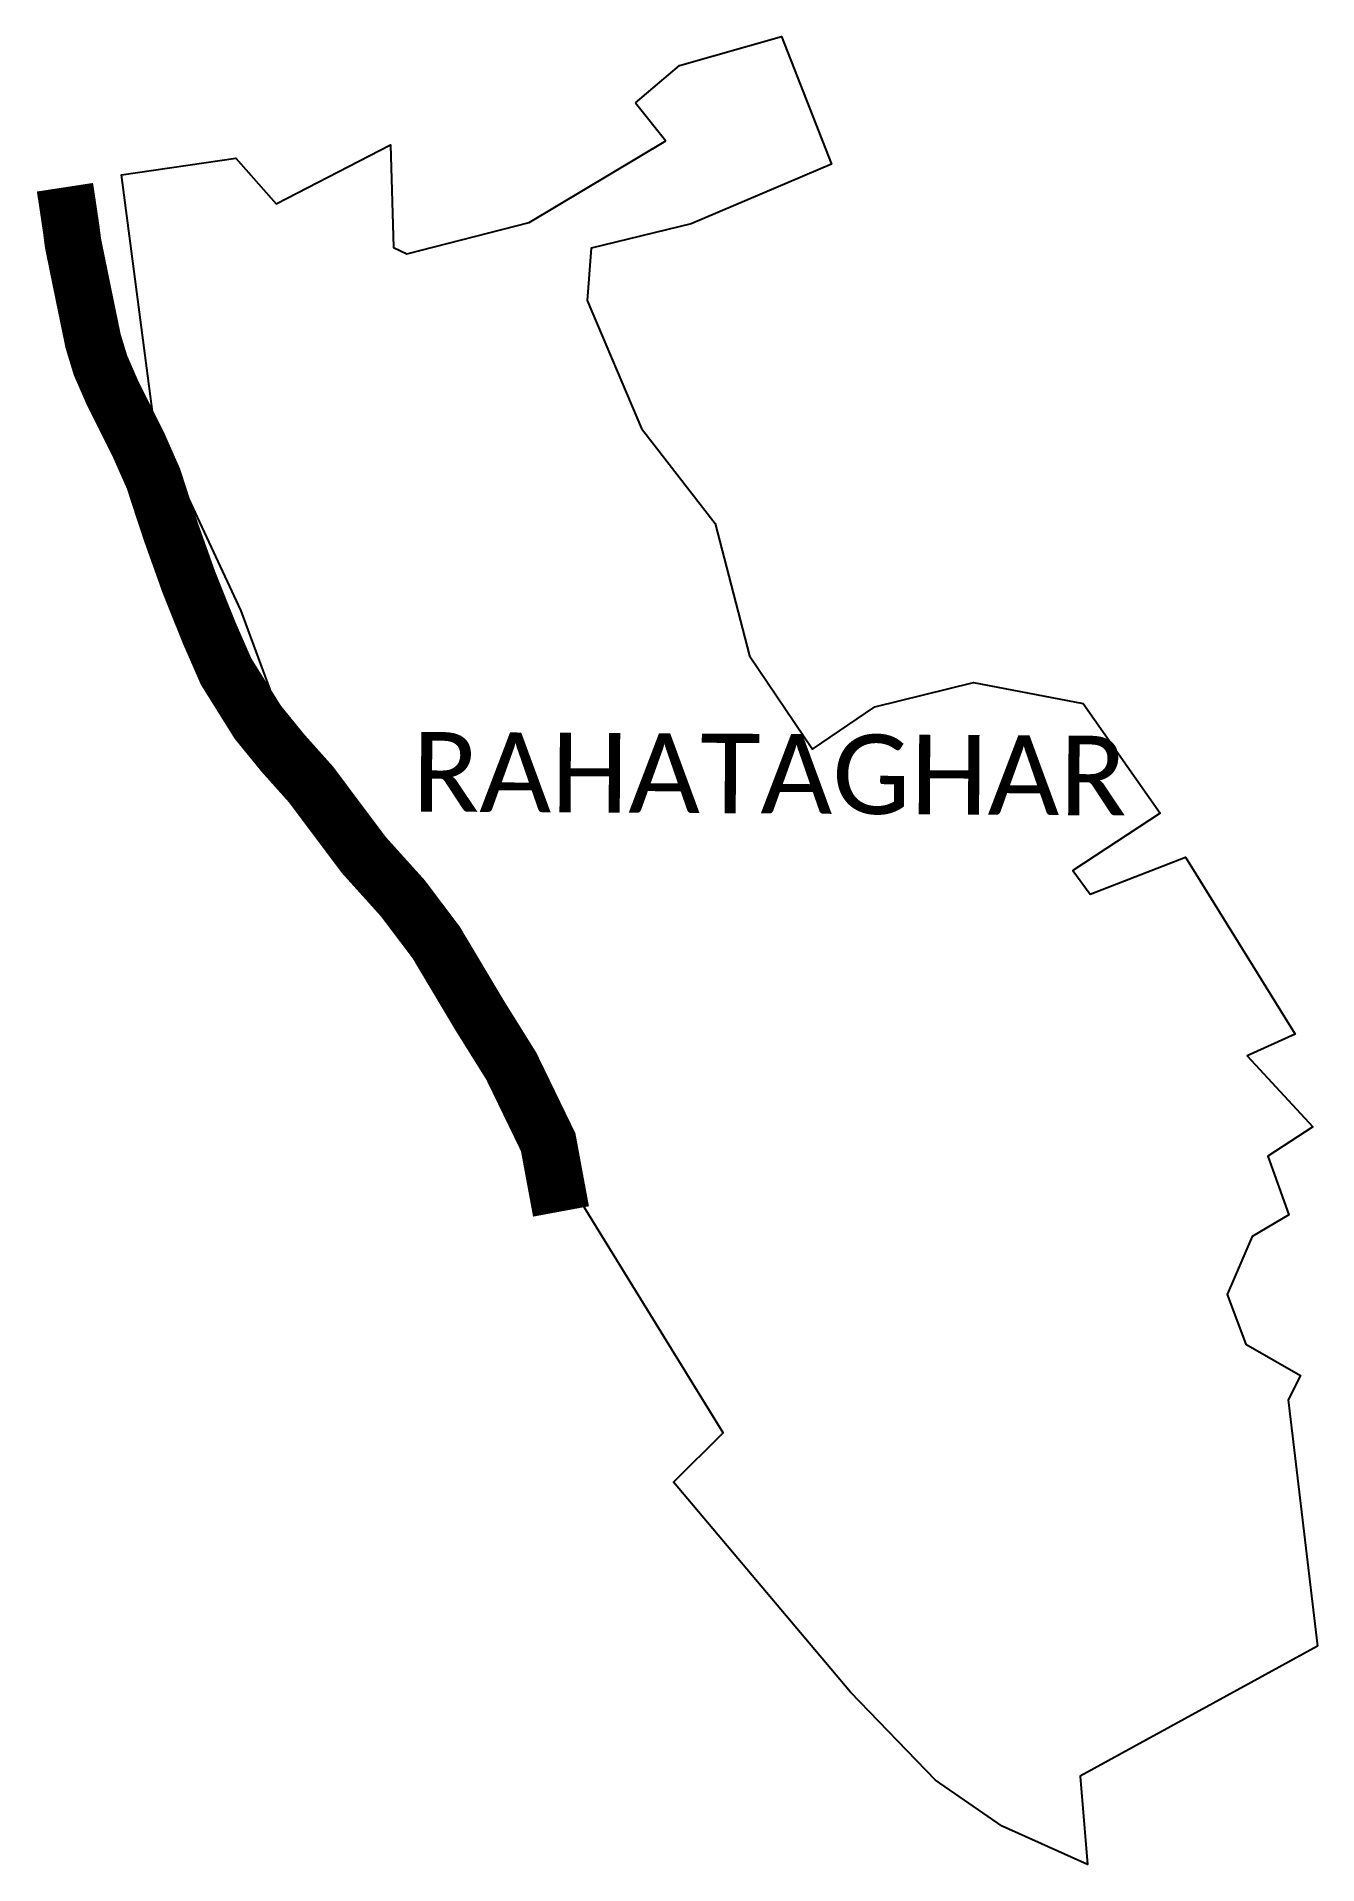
# Model space of a CAD drawing. Header units: metres. Extents: x 314903 to 316031, y 1897174 to 1898782.
import ezdxf

# ---------------------------------------------------------------- set-up
doc = ezdxf.new("R2010")
doc.units = ezdxf.units.M
for name, color, linetype in [('NATURALLY PROTECTED', 3, 'Continuous'), ('village', 3, 'Continuous'), ('VILLAGE NAME', 250, 'Continuous')]:
    doc.layers.add(name, color=color, linetype=linetype)
doc.styles.get("Standard").update_dxf_attribs({"font": 'calibri.ttf'})

msp = doc.modelspace()

# ---------------------------------------------------------------- linework, layer by layer
at = {"layer": 'NATURALLY PROTECTED', "color": 116, "true_color": 0x136734, "const_width": 50, "flags": 128}
msp.add_lwpolyline([(314928.4, 1898649.9), (314931, 1898632.9), (314934, 1898612.5), (314935.5, 1898600.7), (314946.2, 1898548.4), (314953.2, 1898514.5), (314959.7, 1898493.2), (314970, 1898469.6), (314993, 1898423.6), (315006.3, 1898393.5), (315013.7, 1898370.8), (315021.3, 1898347.8), (315037.7, 1898301.8), (315055.5, 1898257.5), (315070.3, 1898223.7), (315098.2, 1898179.1), (315120.4, 1898151.9), (315144.9, 1898124.5), (315191.6, 1898062.2), (315225.7, 1898024.4), (315255.2, 1897985.3), (315293.9, 1897920.4), (315321.2, 1897876.7), (315353.7, 1897809.7), (315365, 1897748.8)], dxfattribs=at)
at = {"layer": 'village', "flags": 128}
msp.add_lwpolyline([(315430.6, 1898724.1), (315457.2, 1898690.7)], dxfattribs=at)
at = {"layer": 'village', "color": 3, "true_color": 0x00ff00}
for points in [[(315430.6, 1898724.1, 0), (315469.3, 1898757, 0), (315559, 1898782.5, 0), (315602.9, 1898670.3, 0), (315479.6, 1898617.8, 0), (315391.6, 1898596.4, 0), (315388.1, 1898550.2, 0), (315435.7, 1898437.7, 0), (315500.7, 1898354.2, 0), (315530.9, 1898237.5, 0), (315586.4, 1898155.6, 0), (315641.3, 1898192.9, 0), (315728.1, 1898214.3, 0), (315824.4, 1898195.7, 0), (315892.3, 1898099.3, 0), (315815.3, 1898048.7, 0), (315830.6, 1898027.8, 0), (315914.6, 1898060.4, 0), (316011.2, 1897904.7, 0), (315969, 1897885.6, 0), (316026.8, 1897823.3, 0), (315987.2, 1897797.3, 0), (316005.5, 1897745.8, 0), (315973.4, 1897726.8, 0), (315951.3, 1897675.8, 0), (315967.6, 1897632.1, 0), (316015.9, 1897604.5, 0), (316005.1, 1897583, 0), (316030.7, 1897366.3, 0)], [(316030.7, 1897366.3, 0), (315822, 1897251.9, 0), (315828.4, 1897174.3, 0), (315753.3, 1897207.9, 0), (315694.7, 1897248.3, 0), (315619.7, 1897325.7, 0), (315464, 1897510.6, 0), (315507.8, 1897554, 0), (315341.6, 1897823.4, 0), (315177.6, 1898101.7, 0), (315122.2, 1898172.3, 0), (315083.6, 1898277.3, 0), (315006.9, 1898441.6, 0), (314978.1, 1898660.8, 0), (315078.7, 1898675.5, 0), (315114.2, 1898635.4, 0), (315214.9, 1898687.3, 0), (315217.6, 1898596.9, 0), (315229.4, 1898591.4, 0), (315336.9, 1898618.9, 0), (315457.2, 1898690.7, 0)]]:
    msp.add_polyline3d(points, dxfattribs=at)

# ---------------------------------------------------------------- texts
at = {"layer": 'VILLAGE NAME', "insert": (315234.2, 1898170.7), "char_height": 70, "attachment_point": 1, "rotation": 359.6762}
msp.add_mtext_dynamic_manual_height_columns('RAHATAGHAR', width=1097.028, gutter_width=520.2, heights=[0], dxfattribs=at)

doc.saveas('drawing.dxf')
